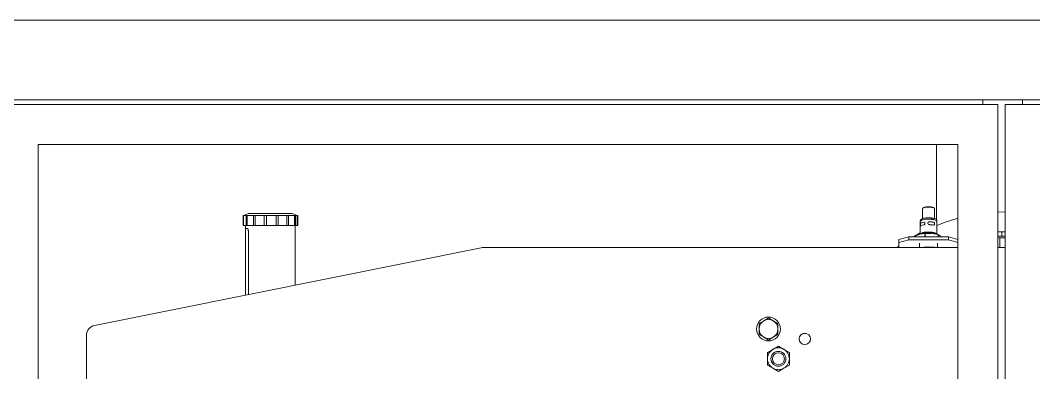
# Model space of a CAD drawing. Header units: millimetres. Extents: x 12318 to 17800, y 6541 to 10165.
# Drawn here: x 13122.5 to 13196.1, y 7377.2 to 7402.8 of the extents above; entities that cross this region are included whole.
import ezdxf

# ---------------------------------------------------------------- set-up
doc = ezdxf.new("R2010")
doc.units = ezdxf.units.MM
doc.layers.add('Equipment', color=123, linetype='Continuous')

# ---------------------------------------------------------------- blocks, each defined once
blk = doc.blocks.new('A$Cbe2ee938')
at = {"layer": 'Equipment', "linetype": 'Continuous', "lineweight": 15}
for p, q in [((-4009.3, 1811), (-1869.3, 1811)), ((-3959.3, 1731), (-1919.3, 1731)), ((-2944.3, 1726), (-3949.3, 1726)), ((-2959.3, 1726), (-2959.3, 1731)), ((-2944.3, 766), (-2944.3, 1726)), ((-2936.7, 1726), (-2936.7, 766)), ((-1929.3, 1726), (-2936.7, 1726)), ((-2919.3, 1726), (-2919.3, 1731)), ((-2984.3, 1686), (-3909.3, 1686)), ((-3909.3, 1686), (-3909.3, 806)), ((-3005.9, 1686), (-3005.9, 1610)), ((-2984.3, 806), (-2984.3, 1686)), ((-3019.4, 1621.7), (-3019.8, 1621.4)), ((-3019.8, 1621.4), (-3019.8, 1621.2)), ((-3019.8, 1621.2), (-3019.8, 1611.2)), ((-3019.1, 1622), (-3019.6, 1621.6)), ((-3018.7, 1622.1), (-3019.4, 1621.7)), ((-3018.6, 1622.4), (-3019.1, 1622)), ((-3017.7, 1622.4), (-3018.7, 1622.1)), ((-3017.7, 1622.7), (-3018.6, 1622.4)), ((-3016.6, 1622.9), (-3017.7, 1622.7)), ((-3016.4, 1622.6), (-3017.7, 1622.4)), ((-3015.2, 1623), (-3016.6, 1622.9)), ((-3015, 1622.7), (-3016.4, 1622.6)), ((-3013.8, 1623.1), (-3015.2, 1623)), ((-3013.5, 1622.7), (-3015, 1622.7)), ((-3012.4, 1623), (-3013.8, 1623.1)), ((-3012, 1622.7), (-3013.5, 1622.7)), ((-3011.1, 1622.9), (-3012.4, 1623)), ((-3010.6, 1622.5), (-3012, 1622.7)), ((-3009.9, 1622.7), (-3011.1, 1622.9)), ((-3009.5, 1622.3), (-3010.6, 1622.5)), ((-3009, 1622.4), (-3009.9, 1622.7)), ((-3008.6, 1621.9), (-3009.5, 1622.3)), ((-3008.5, 1622), (-3009, 1622.4)), ((-3008, 1621.6), (-3008.6, 1621.9)), ((-3008, 1621.6), (-3008.5, 1622)), ((-3007.8, 1621.2), (-3008, 1621.6)), ((-3007.8, 1611.2), (-3007.8, 1621.2)), ((-3007.8, 1621.2), (-3007.8, 1621.2)), ((-3703.3, 1614.2), (-3703.3, 1604.2)), ((-3702.7, 1614.2), (-3703.3, 1614.2)), ((-3697.8, 1616.2), (-3702.8, 1614.4)), ((-3702.8, 1614.4), (-3702.8, 1614.2)), ((-3691.9, 1614.4), (-3702.8, 1614.4)), ((-3702.7, 1614.2), (-3702.7, 1604.2)), ((-3700.3, 1614.2), (-3700.3, 1604.2)), ((-3699.2, 1614.2), (-3700.3, 1614.2)), ((-3699.2, 1614.2), (-3699.2, 1604.2)), ((-3697.8, 1616.2), (-3688.9, 1616.2)), ((-3692.8, 1614.2), (-3692.8, 1604.2)), ((-3691, 1614.2), (-3692.8, 1614.2)), ((-3648.8, 1614.4), (-3691.9, 1614.4)), ((-3691, 1614.2), (-3691, 1604.2)), ((-3688.9, 1616.2), (-3653.8, 1616.2)), ((-3682.1, 1614.2), (-3682.1, 1604.2)), ((-3679.8, 1614.2), (-3682.1, 1614.2)), ((-3679.8, 1614.2), (-3679.8, 1604.2)), ((-3670, 1614.2), (-3670, 1604.2)), ((-3667.8, 1614.2), (-3670, 1614.2)), ((-3667.8, 1614.2), (-3667.8, 1604.2)), ((-3659.2, 1614.2), (-3659.2, 1604.2)), ((-3657.4, 1614.2), (-3659.2, 1614.2)), ((-3657.4, 1614.2), (-3657.4, 1604.2)), ((-3648.8, 1614.4), (-3653.8, 1616.2)), ((-3651.6, 1614.2), (-3651.6, 1604.2)), ((-3650.5, 1614.2), (-3651.6, 1614.2)), ((-3650.5, 1604.2), (-3650.5, 1614.2)), ((-3648.8, 1614.2), (-3648.8, 1614.4)), ((-3648.8, 1614.2), (-3648.8, 1604.2)), ((-3648.3, 1614.2), (-3648.8, 1614.2)), ((-3648.3, 1604.2), (-3648.3, 1614.2)), ((-3020.9, 1610.7), (-3021.4, 1610.4)), ((-3020.3, 1611), (-3020.9, 1610.7)), ((-3019.6, 1611.3), (-3020.3, 1611)), ((-3018.8, 1611.5), (-3019.6, 1611.3)), ((-3017.9, 1611.7), (-3018.8, 1611.5)), ((-3016.8, 1610.6), (-3018.3, 1610.4)), ((-3016.8, 1610.5), (-3018.3, 1610.3)), ((-3016.7, 1610.6), (-3018.2, 1610.4)), ((-3017.2, 1611.8), (-3017.9, 1611.7)), ((-3015.1, 1610.7), (-3016.8, 1610.6)), ((-3015.1, 1610.6), (-3016.8, 1610.5)), ((-3015.1, 1610.7), (-3016.7, 1610.6)), ((-3013.4, 1610.8), (-3015.1, 1610.7)), ((-3013.4, 1610.7), (-3015.1, 1610.6)), ((-3013.4, 1610.7), (-3015.1, 1610.7)), ((-3011.7, 1610.7), (-3013.4, 1610.8)), ((-3011.7, 1610.6), (-3013.4, 1610.7)), ((-3011.7, 1610.7), (-3013.4, 1610.7)), ((-3010.1, 1610.5), (-3011.7, 1610.7)), ((-3010.1, 1610.5), (-3011.7, 1610.7)), ((-3010.1, 1610.4), (-3011.7, 1610.6)), ((-3010.3, 1611.8), (-3011.1, 1611.8)), ((-3009.2, 1611.6), (-3010.3, 1611.8)), ((-3008.6, 1610.3), (-3010.1, 1610.5)), ((-3008, 1611.3), (-3009.2, 1611.6)), ((-3006.9, 1610.9), (-3008, 1611.3)), ((-3006.3, 1610.5), (-3006.9, 1610.9)), ((-3005.9, 1610), (-3006.3, 1610.5)), ((-2944.3, 1617.8), (-2943.5, 1617.8)), ((-2943.5, 1617.8), (-2936.7, 1618)), ((-3702.7, 1604.2), (-3703.3, 1604.2)), ((-3702.7, 1604.2), (-3700.3, 1604.2)), ((-3700.9, 1601.2), (-3700.9, 1534.2)), ((-3699.2, 1601.2), (-3700.9, 1601.2)), ((-3700.8, 1604.2), (-3700.8, 1601.2)), ((-3700.8, 1604.2), (-3650.8, 1604.2)), ((-3699.2, 1604.2), (-3700.3, 1604.2)), ((-3699.2, 1604.2), (-3692.8, 1604.2)), ((-3699.2, 1601.2), (-3699.1, 1601.2)), ((-3698.9, 1601.1), (-3699.2, 1601.2)), ((-3699.1, 1601.2), (-3698.7, 1601.1)), ((-3698.5, 1600.8), (-3698.9, 1601.1)), ((-3698.7, 1601.1), (-3698.3, 1600.6)), ((-3698.2, 1600.1), (-3698.5, 1600.8)), ((-3698.3, 1600.6), (-3698, 1599.8)), ((-3691, 1604.2), (-3692.8, 1604.2)), ((-3691, 1604.2), (-3682.1, 1604.2)), ((-3679.8, 1604.2), (-3682.1, 1604.2)), ((-3679.8, 1604.2), (-3670, 1604.2)), ((-3667.8, 1604.2), (-3670, 1604.2)), ((-3667.8, 1604.2), (-3659.2, 1604.2)), ((-3657.4, 1604.2), (-3659.2, 1604.2)), ((-3657.4, 1604.2), (-3651.6, 1604.2)), ((-3650.5, 1604.2), (-3651.6, 1604.2)), ((-3650.8, 1544.2), (-3650.8, 1604.2)), ((-3650.5, 1604.2), (-3648.8, 1604.2)), ((-3648.3, 1604.2), (-3648.8, 1604.2)), ((-3022.1, 1609.1), (-3022.1, 1608.6)), ((-3021.9, 1608.9), (-3022.1, 1608.5)), ((-3022.1, 1608.5), (-3022.1, 1595.9)), ((-3021.8, 1609.9), (-3022, 1609.4)), ((-3022, 1609.4), (-3022, 1609.1)), ((-3021.9, 1609), (-3022, 1608.6)), ((-3021.5, 1609.4), (-3021.9, 1609)), ((-3021.5, 1609.3), (-3021.9, 1608.9)), ((-3021.9, 1605.1), (-3021.8, 1605.6)), ((-3021.8, 1604.6), (-3021.9, 1605.1)), ((-3021.4, 1610.4), (-3021.8, 1609.9)), ((-3021.7, 1606.3), (-3021.8, 1605.8)), ((-3021.8, 1605.6), (-3021.8, 1606.1)), ((-3021.8, 1606.1), (-3021.7, 1606.1)), ((-3021.8, 1605.8), (-3021.8, 1605.7)), ((-3021.8, 1605.7), (-3021.8, 1605.7)), ((-3021.8, 1605.7), (-3021.8, 1605.6)), ((-3021.8, 1605.6), (-3021.8, 1605.5)), ((-3021.8, 1605.5), (-3021.8, 1605.4)), ((-3021.8, 1605.4), (-3021.8, 1605.4)), ((-3021.8, 1605.4), (-3021.8, 1605.3)), ((-3021.8, 1605.3), (-3021.8, 1605.2)), ((-3021.8, 1605.2), (-3021.8, 1605.2)), ((-3021.8, 1605.2), (-3021.8, 1605)), ((-3021.8, 1605), (-3021.8, 1605)), ((-3021.8, 1605), (-3021.8, 1604.9)), ((-3021.8, 1604.9), (-3021.8, 1604.9)), ((-3021.8, 1604.9), (-3021.8, 1604.7)), ((-3021.8, 1604.7), (-3021.8, 1604.7)), ((-3021.8, 1604.7), (-3021.8, 1604.6)), ((-3021.8, 1604.2), (-3021.8, 1604.6)), ((-3021.8, 1604.6), (-3021.8, 1604.6)), ((-3021.8, 1604.6), (-3021.8, 1604.5)), ((-3021.8, 1604.5), (-3021.8, 1604.5)), ((-3021.8, 1604.5), (-3021.8, 1604.4)), ((-3021.8, 1604.4), (-3021.8, 1604.3)), ((-3021.8, 1604.3), (-3021.8, 1604.3)), ((-3021.8, 1604.3), (-3021.8, 1604.2)), ((-3021.8, 1604), (-3021.8, 1604.2)), ((-3021.8, 1604.2), (-3021.8, 1604.2)), ((-3021.8, 1604.2), (-3021.8, 1604.1)), ((-3021.8, 1604.1), (-3021.8, 1604.1)), ((-3021.8, 1604.1), (-3021.6, 1603.9)), ((-3021.7, 1604), (-3021.8, 1604)), ((-3021.4, 1609.4), (-3021.7, 1609.1)), ((-3021.5, 1606.6), (-3021.7, 1606.3)), ((-3021.7, 1606.3), (-3021.6, 1606.4)), ((-3021.7, 1606.2), (-3021.7, 1606.3)), ((-3021.7, 1606.3), (-3021.7, 1606.3)), ((-3021.7, 1606.3), (-3021.7, 1606.3)), ((-3021.7, 1606.1), (-3021.7, 1606.2)), ((-3021.7, 1603.9), (-3021.7, 1604)), ((-3021.7, 1604), (-3021.7, 1604)), ((-3021.6, 1603.8), (-3021.7, 1603.9)), ((-3021.7, 1603.9), (-3021.7, 1603.9)), ((-3021.7, 1603.9), (-3021.7, 1603.9)), ((-3021.6, 1606.5), (-3021.5, 1606.6)), ((-3021.6, 1606.4), (-3021.6, 1606.5)), ((-3021.6, 1606.5), (-3021.6, 1606.5)), ((-3021.6, 1606.5), (-3021.6, 1606.5)), ((-3021.6, 1603.9), (-3021.5, 1603.8)), ((-3021.5, 1603.8), (-3021.6, 1603.8)), ((-3021.6, 1603.8), (-3021.6, 1603.8)), ((-3021.6, 1603.8), (-3021.6, 1603.8)), ((-3021.6, 1603.8), (-3021.6, 1603.8)), ((-3021.6, 1603.8), (-3021.6, 1603.8)), ((-3020.7, 1609.8), (-3021.5, 1609.4)), ((-3020.7, 1609.7), (-3021.5, 1609.3)), ((-3021.5, 1606.6), (-3021.5, 1606.7)), ((-3021.5, 1606.7), (-3021.4, 1606.7)), ((-3021.4, 1606.7), (-3021.5, 1606.6)), ((-3021.5, 1606.6), (-3021.5, 1606.6)), ((-3021.4, 1603.8), (-3021.5, 1603.8)), ((-3021.5, 1603.8), (-3021.5, 1603.8)), ((-3021.5, 1603.8), (-3021.5, 1603.8)), ((-3021.5, 1603.8), (-3021.5, 1603.8)), ((-3020.6, 1609.8), (-3021.4, 1609.4)), ((-3021.4, 1606.7), (-3021.4, 1606.7)), ((-3021.4, 1606.7), (-3021.4, 1606.7)), ((-3021.4, 1606.7), (-3021.4, 1606.7)), ((-3021.4, 1603.8), (-3021.4, 1603.8)), ((-3021.4, 1603.8), (-3021.4, 1603.8)), ((-3019.6, 1610.1), (-3020.7, 1609.8)), ((-3019.6, 1610), (-3020.7, 1609.7)), ((-3019.6, 1610.1), (-3020.6, 1609.8)), ((-3018.3, 1610.4), (-3019.6, 1610.1)), ((-3018.2, 1610.4), (-3019.6, 1610.1)), ((-3018.3, 1610.3), (-3019.6, 1610)), ((-3018.6, 1607.6), (-3018.6, 1607.7)), ((-3018.6, 1607.7), (-3018.5, 1607.7)), ((-3018.4, 1607.7), (-3018.6, 1607.6)), ((-3018.6, 1607.6), (-3018.6, 1607.6)), ((-3018.4, 1604.8), (-3018.6, 1604.8)), ((-3018.6, 1604.8), (-3018.6, 1604.7)), ((-3018.5, 1607.7), (-3018.5, 1607.7)), ((-3018.5, 1607.7), (-3018.4, 1607.7)), ((-3018.4, 1607.7), (-3018.3, 1607.7)), ((-3018, 1607.6), (-3018.4, 1607.7)), ((-3018.3, 1604.8), (-3018.4, 1604.8)), ((-3018.3, 1607.7), (-3018.3, 1607.6)), ((-3018.3, 1607.6), (-3018.2, 1607.6)), ((-3018.2, 1604.9), (-3018.3, 1604.9)), ((-3018.3, 1604.9), (-3018.3, 1604.8)), ((-3018.2, 1607.6), (-3018.2, 1607.6)), ((-3018.2, 1607.6), (-3018.1, 1607.6)), ((-3018.1, 1604.9), (-3018.2, 1604.9)), ((-3018.1, 1607.6), (-3018, 1607.6)), ((-3018, 1605.1), (-3018.1, 1605)), ((-3018.1, 1605), (-3018.1, 1605)), ((-3018.1, 1605), (-3018.1, 1604.9)), ((-3018, 1607.6), (-3018, 1607.5)), ((-3018, 1607.5), (-3017.9, 1607.5)), ((-3017.9, 1605.1), (-3018, 1605.1)), ((-3017.9, 1607.5), (-3017.9, 1607.5)), ((-3017.9, 1607.5), (-3017.8, 1607.4)), ((-3017.8, 1605.3), (-3017.9, 1605.2)), ((-3017.9, 1605.2), (-3017.9, 1605.1)), ((-3017.9, 1605.1), (-3017.9, 1605.1)), ((-3017.8, 1607.4), (-3017.8, 1607.4)), ((-3017.8, 1607.4), (-3017.7, 1607.4)), ((-3017.7, 1605.3), (-3017.8, 1605.3)), ((-3017.7, 1607.4), (-3017.6, 1607.1)), ((-3017.5, 1605.8), (-3017.7, 1605.3)), ((-3017.6, 1607.1), (-3017.4, 1606.7)), ((-3017.4, 1606.2), (-3017.5, 1605.8)), ((-3017.4, 1606.7), (-3017.4, 1606.2)), ((-3008.7, 1610.3), (-3010.1, 1610.5)), ((-3008.6, 1610.2), (-3010.1, 1610.4)), ((-3008.8, 1607.6), (-3008.8, 1607.6)), ((-3008.8, 1607.6), (-3008.7, 1607.6)), ((-3008.6, 1607.6), (-3008.8, 1607.6)), ((-3008.6, 1604.7), (-3008.8, 1604.7)), ((-3008.8, 1604.7), (-3008.8, 1604.7)), ((-3007.5, 1609.9), (-3008.7, 1610.3)), ((-3008.7, 1607.6), (-3008.7, 1607.6)), ((-3008.7, 1607.6), (-3008.7, 1607.6)), ((-3008.7, 1607.6), (-3008.6, 1607.5)), ((-3007.4, 1610), (-3008.6, 1610.3)), ((-3007.4, 1609.9), (-3008.6, 1610.2)), ((-3008.3, 1607.3), (-3008.6, 1607.6)), ((-3008.6, 1607.5), (-3008.5, 1607.5)), ((-3008.5, 1604.7), (-3008.6, 1604.7)), ((-3008.6, 1604.7), (-3008.6, 1604.7)), ((-3008.5, 1607.5), (-3008.5, 1607.5)), ((-3008.5, 1607.5), (-3008.4, 1607.5)), ((-3008.4, 1604.7), (-3008.5, 1604.7)), ((-3008.4, 1607.5), (-3008.4, 1607.4)), ((-3008.4, 1607.4), (-3008.3, 1607.4)), ((-3008.3, 1604.8), (-3008.4, 1604.7)), ((-3008.4, 1604.7), (-3008.2, 1604.8)), ((-3008.4, 1604.7), (-3008.4, 1604.7)), ((-3008.3, 1607.4), (-3008.3, 1607.3)), ((-3008.3, 1607.3), (-3008.2, 1607.3)), ((-3008, 1606.9), (-3008.3, 1607.3)), ((-3008.2, 1604.8), (-3008.3, 1604.8)), ((-3008.3, 1604.8), (-3008.3, 1604.8)), ((-3008.2, 1607.3), (-3008.2, 1607.2)), ((-3008.2, 1607.2), (-3008.1, 1607.2)), ((-3008.2, 1604.8), (-3007.9, 1605.1)), ((-3008.1, 1604.9), (-3008.2, 1604.8)), ((-3008.2, 1604.8), (-3008.2, 1604.8)), ((-3008.2, 1604.8), (-3008.2, 1604.8)), ((-3008.1, 1607.2), (-3008.1, 1607.1)), ((-3008.1, 1607.1), (-3008.1, 1607.1)), ((-3008.1, 1607.1), (-3008, 1607)), ((-3008, 1605), (-3008.1, 1604.9)), ((-3008.1, 1604.9), (-3008.1, 1604.9)), ((-3008, 1607), (-3007.9, 1606.7)), ((-3007.9, 1606.8), (-3008, 1606.9)), ((-3007.8, 1605.3), (-3008, 1605)), ((-3007.9, 1606.7), (-3007.9, 1606.8)), ((-3007.9, 1606.8), (-3007.9, 1606.8)), ((-3007.9, 1606.7), (-3007.7, 1606.2)), ((-3007.8, 1606.6), (-3007.9, 1606.7)), ((-3007.9, 1605.2), (-3007.8, 1605.3)), ((-3007.9, 1605.1), (-3007.9, 1605.2)), ((-3007.8, 1606.5), (-3007.8, 1606.6)), ((-3007.8, 1606.6), (-3007.8, 1606.6)), ((-3007.8, 1606.4), (-3007.8, 1606.5)), ((-3007.8, 1606.3), (-3007.8, 1606.4)), ((-3007.8, 1606.2), (-3007.8, 1606.3)), ((-3007.8, 1606.3), (-3007.8, 1606.3)), ((-3007.7, 1606.1), (-3007.8, 1606.2)), ((-3007.7, 1605.8), (-3007.8, 1605.3)), ((-3007.8, 1605.5), (-3007.8, 1605.6)), ((-3007.8, 1605.6), (-3007.7, 1605.6)), ((-3007.8, 1605.4), (-3007.8, 1605.5)), ((-3007.8, 1605.5), (-3007.8, 1605.5)), ((-3007.8, 1605.3), (-3007.8, 1605.4)), ((-3007.8, 1605.3), (-3007.8, 1605.3)), ((-3007.7, 1606.2), (-3007.7, 1605.8)), ((-3007.7, 1606), (-3007.7, 1606.1)), ((-3007.7, 1606.1), (-3007.7, 1606.1)), ((-3007.7, 1605.9), (-3007.7, 1606)), ((-3007.7, 1605.8), (-3007.7, 1605.9)), ((-3007.7, 1605.7), (-3007.7, 1605.8)), ((-3007.7, 1605.8), (-3007.7, 1605.8)), ((-3007.7, 1605.6), (-3007.7, 1605.7)), ((-3006.5, 1609.6), (-3007.5, 1609.9)), ((-3006.5, 1609.6), (-3007.4, 1610)), ((-3006.5, 1609.5), (-3007.4, 1609.9)), ((-3005.8, 1609.2), (-3006.5, 1609.6)), ((-3005.9, 1609.2), (-3006.5, 1609.6)), ((-3005.8, 1609.1), (-3006.5, 1609.5)), ((-3005.6, 1609.4), (-3005.9, 1610)), ((-3005.6, 1609.2), (-3005.8, 1609.7)), ((-3005.6, 1608.7), (-3005.8, 1609.2)), ((-3005.6, 1608.6), (-3005.8, 1609.1)), ((-3005.6, 1609.1), (-3005.6, 1609.4)), ((-3005.6, 1609.1), (-3005.6, 1609.2)), ((-3005.6, 1608.6), (-3005.6, 1609.1)), ((-3005.6, 1608.6), (-3005.6, 1608.7)), ((-3005.6, 1608.5), (-3005.6, 1608.6)), ((-3005.6, 1595.9), (-3005.6, 1608.5)), ((-3698, 1599.2), (-3698.2, 1600.1)), ((-3698, 1599.8), (-3697.8, 1598.9)), ((-3697.9, 1598.2), (-3698, 1599.2)), ((-3697.9, 1534.8), (-3697.9, 1598.2)), ((-3697.8, 1598.9), (-3697.8, 1598.2)), ((-3697.8, 1534.8), (-3697.8, 1598.2)), ((-3043.8, 1590.1), (-3033.8, 1592.7)), ((-3033.8, 1592.7), (-3033.8, 1589.8)), ((-2993.8, 1592.7), (-3033.8, 1592.7)), ((-3029.4, 1592.7), (-3029.1, 1592.9)), ((-3029.1, 1592.9), (-3022.1, 1596.8)), ((-3027.2, 1592.7), (-3027.2, 1593.6)), ((-3022.3, 1595.4), (-3027.1, 1593.7)), ((-3027.1, 1593.7), (-3027.1, 1592.7)), ((-3021.8, 1596.2), (-3022.5, 1595.5)), ((-3021.9, 1595.9), (-3022.5, 1595.5)), ((-3017.5, 1596.2), (-3022.3, 1595.4)), ((-3021, 1596.3), (-3021.9, 1595.9)), ((-3021.5, 1596.3), (-3021.8, 1596.2)), ((-3020.7, 1596.7), (-3021.5, 1596.3)), ((-3019.7, 1596.6), (-3021, 1596.3)), ((-3019.6, 1597.1), (-3020.7, 1596.7)), ((-3018.2, 1596.9), (-3019.7, 1596.6)), ((-3018.3, 1597.4), (-3019.6, 1597.1)), ((-3017.5, 1593.2), (-3019, 1592.7)), ((-3016.8, 1597.6), (-3018.3, 1597.4)), ((-3016.6, 1597.1), (-3018.2, 1596.9)), ((-3017.5, 1593.2), (-3017.5, 1596.2)), ((-3010.7, 1596.2), (-3017.3, 1596.2)), ((-3017.3, 1596.2), (-3017.3, 1593.2)), ((-3013.3, 1592.7), (-3017.3, 1593.2)), ((-3015.1, 1597.7), (-3016.8, 1597.6)), ((-3014.8, 1597.2), (-3016.6, 1597.1)), ((-3013.4, 1597.7), (-3015.1, 1597.7)), ((-3013, 1597.2), (-3014.8, 1597.2)), ((-3011.7, 1597.6), (-3013.4, 1597.7)), ((-3011.2, 1597.1), (-3013, 1597.2)), ((-3010.1, 1597.5), (-3011.7, 1597.6)), ((-3009.5, 1596.9), (-3011.2, 1597.1)), ((-3004.1, 1595.3), (-3010.7, 1596.2)), ((-3008.6, 1597.2), (-3010.1, 1597.5)), ((-3008, 1596.6), (-3009.5, 1596.9)), ((-3007.4, 1596.9), (-3008.6, 1597.2)), ((-3006.7, 1596.3), (-3008, 1596.6)), ((-3006.5, 1596.5), (-3007.4, 1596.9)), ((-3005.8, 1595.9), (-3006.7, 1596.3)), ((-3005.8, 1596.1), (-3006.5, 1596.5)), ((-3005.1, 1595.5), (-3005.9, 1596.2)), ((-3005.1, 1595.5), (-3005.8, 1595.9)), ((-3004.1, 1592.7), (-3004.1, 1595.3)), ((-3004, 1595.2), (-3004, 1592.7)), ((-3002.2, 1594), (-3004, 1595.2)), ((-3001.2, 1592.7), (-3002.2, 1594)), ((-2993.8, 1589.8), (-2993.8, 1592.7)), ((-2993.8, 1592.7), (-2984.3, 1590.2)), ((-2944, 1597.9), (-2944.3, 1597.6)), ((-2936.7, 1593.6), (-2944.3, 1593.6)), ((-2944, 1592), (-2944.3, 1592)), ((-2943.7, 1598), (-2944, 1597.9)), ((-2943.9, 1597.9), (-2944, 1597.9)), ((-2944, 1582), (-2944, 1592)), ((-2944, 1592), (-2942, 1592)), ((-2936.7, 1598), (-2943.7, 1598)), ((-2942, 1592), (-2942, 1582)), ((-2936.7, 1592), (-2942, 1592)), ((-2940.2, 1593.6), (-2940.2, 1597.6)), ((-3852.8, 1503.6), (-3463.8, 1581.8)), ((-3461.8, 1582), (-2984.3, 1582)), ((-3045.8, 1582), (-3043.8, 1583.4)), ((-3043.8, 1587.2), (-3043.8, 1590.1)), ((-3033.8, 1589.8), (-3043.8, 1587.2)), ((-3043.8, 1587.2), (-3043.8, 1582.2)), ((-3043.8, 1582), (-3043.8, 1582.2)), ((-2993.8, 1589.8), (-3033.8, 1589.8)), ((-3022.8, 1586.4), (-3022.8, 1582)), ((-3021.8, 1582.1), (-3022, 1582)), ((-3021.8, 1582), (-3021.8, 1582.1)), ((-3014.8, 1582.8), (-3021.6, 1582.1)), ((-3021.6, 1582.1), (-3021.6, 1582)), ((-3008.1, 1582.4), (-3014.8, 1582.8)), ((-3008.1, 1582), (-3008.1, 1582.4)), ((-3006.3, 1582), (-3007.9, 1582.4)), ((-3007.9, 1582.4), (-3007.9, 1582)), ((-3004.8, 1582), (-3004.8, 1586.4)), ((-2984.3, 1587.3), (-2993.8, 1589.8)), ((-2944.3, 1582), (-2936.7, 1582)), ((-2936.7, 1582), (-2942, 1582)), ((-3175.1, 1510.8), (-3179.6, 1508.2)), ((-3170.1, 1508.2), (-3174.6, 1510.8)), ((-3184.3, 1505.2), (-3184.3, 1500)), ((-3184.3, 1500), (-3184.3, 1494.8)), ((-3179.6, 1508.2), (-3184.1, 1505.6)), ((-3165.6, 1505.6), (-3170.1, 1508.2)), ((-3165.3, 1500), (-3165.3, 1505.2)), ((-3165.3, 1494.8), (-3165.3, 1500)), ((-3860.8, 1362), (-3860.8, 1493.8)), ((-3184.1, 1494.4), (-3179.6, 1491.8)), ((-3179.6, 1491.8), (-3175.1, 1489.2)), ((-3174.6, 1489.2), (-3170.1, 1491.8)), ((-3170.1, 1491.8), (-3165.6, 1494.4)), ((-3137.8, 1495.5), (-3139.5, 1495.6)), ((-3137.1, 1495.6), (-3137.8, 1495.5)), ((-3170.3, 1479.5), (-3175.8, 1476.4)), ((-3164.8, 1482.7), (-3170.3, 1479.5)), ((-3159.3, 1479.5), (-3164.8, 1482.7)), ((-3153.8, 1476.4), (-3159.3, 1479.5)), ((-3175.8, 1476.4), (-3175.8, 1470)), ((-3175.8, 1470), (-3175.8, 1463.7)), ((-3153.8, 1470), (-3153.8, 1476.4)), ((-3153.8, 1463.7), (-3153.8, 1470)), ((-3175.8, 1463.7), (-3170.3, 1460.5)), ((-3170.3, 1460.5), (-3164.8, 1457.3)), ((-3164.8, 1457.3), (-3159.3, 1460.5)), ((-3159.3, 1460.5), (-3153.8, 1463.7))]:
    blk.add_line(p, q, dxfattribs=at)
for centre, radius in [((-3174.8, 1500), 12), ((-3138.3, 1490), 5.72), ((-3164.8, 1470), 7.48), ((-3164.8, 1470), 6.03)]:
    blk.add_circle(centre, radius, dxfattribs=at)
for centre, radius, start, end in [((-3013.8, 1593.5), 18.6, 77.725, 104.3562), ((-3014, 1588.3), 23.7, 89.465, 97.6099), ((-3013.6, 1587.6), 24.4, 83.9906, 90.3834), ((-2935.3, 1430.5), 187.5, 105.1492, 111.9998), ((-3017.4, 1599.1), 8.69, 98.3525, 117.6481), ((-3017.4, 1599.1), 8.68, 98.3525, 117.6481), ((-3017.4, 1596.2), 8.69, 98.3525, 117.6481), ((-3013, 1606.6), 1.44, 87.9585, 196.742), ((-3013, 1606.6), 1.45, 89.0493, 270.9507), ((-3013.5, 1582.5), 25.5, 79.5194, 88.8611), ((-3013.5, 1582.5), 25.5, 79.5194, 88.8611), ((-3013.5, 1579.6), 25.5, 79.5194, 88.8611), ((-3025.4, 1591.9), 2.48, 133.1912, 134.8229), ((-3014, 1547.9), 48.4, 93.8544, 94.0798), ((-3014, 1545), 48.4, 93.8544, 94.0798), ((-3009.2, 1575.1), 20.8, 75.2912, 75.6872), ((-2942.2, 1591.6), 6.33, 70.7154, 109.2846), ((-2937.7, 1588.5), 9.39, 84.419, 105.4677), ((-3461.8, 1572), 10, 90, 101.3653), ((-3016.2, 1551.8), 30.8, 100.1196, 100.4245), ((-3012.8, 1542.2), 40.6, 82.9915, 83.2451), ((-3174.8, 1500), 9.5, 60, 120), ((-3174.8, 1500), 10.8, 88.6847, 91.3153), ((-3850.8, 1493.8), 10, 101.3653, 180), ((-3174.8, 1500), 9.5, 120, 180), ((-3174.8, 1500), 10.8, 148.6847, 151.3153), ((-3174.8, 1500), 9.5, 180, 240), ((-3174.8, 1500), 9.5, 0, 60), ((-3174.8, 1500), 9.5, 300, 0), ((-3174.8, 1500), 10.8, 28.6847, 31.3153), ((-3174.8, 1500), 10.8, 208.6847, 211.3153), ((-3174.8, 1500), 9.5, 240, 300), ((-3174.8, 1500), 10.8, 268.6847, 271.3153), ((-3174.8, 1500), 10.8, 328.6847, 331.3153), ((-3164.8, 1470), 11, 120, 180), ((-3164.8, 1470), 11, 60, 120), ((-3164.8, 1470), 11, 0, 60), ((-3164.8, 1470), 11, 180, 240), ((-3164.8, 1470), 11, 300, 0), ((-3164.8, 1470), 11, 240, 300)]:
    blk.add_arc(centre, radius, start, end, dxfattribs=at)

msp = doc.modelspace()

# ---------------------------------------------------------------- block references
at = {"xscale": 0.072267749473635, "yscale": 0.072267749473635, "zscale": 0.072267749473635}
msp.add_blockref('A$Cbe2ee938', (13406.294, 7271.941), dxfattribs=at)

doc.saveas('drawing.dxf')
